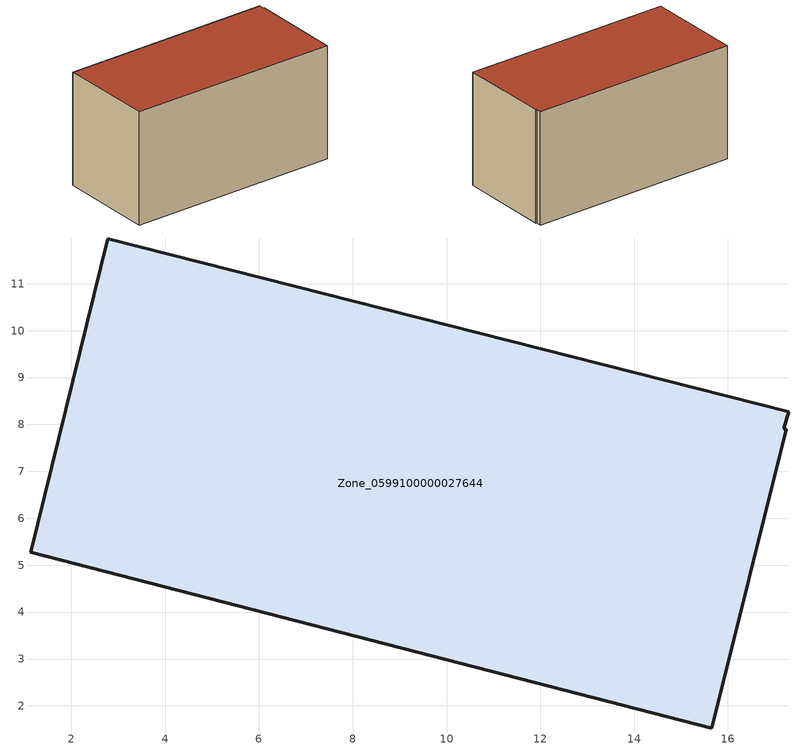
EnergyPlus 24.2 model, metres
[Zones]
Zone_0599100000027644
 floor ground (C_G): 1.14,5.28 2.78,11.95 17.3,8.28 17.19,7.91 17.25,7.9 15.66,1.53 z0
 wall outside (C_F): 17.19,7.91 17.3,8.28 2.78,11.95 1.14,5.28 15.66,1.53 17.25,7.9 17.19,7.91 z0:8.11
 roof outside (C_R): 2.78,11.95 1.14,5.28 15.66,1.53 17.25,7.9 17.19,7.91 17.3,8.28 z8.11
[BUILDING]
Pand.0599100000027644: North Axis=0; Terrain=City; Loads Convergence Tolerance Value=0.04; Temperature Convergence Tolerance Value=0.4; Solar Distribution=FullExterior; Maximum Number of Warmup Days=25; Minimum Number of Warmup Days=1
[Site:Location]
Rotterdam.The.Hague.AP_ZH_NLD Design_Conditions: Latitude=51.96; Longitude=4.45; Time Zone=1; Elevation=-4.5
[SITE:GROUNDTEMPERATURE:BUILDINGSURFACE]
18, 18, 18, 18, 18, 18, 18, 18, 18, 18, 18, 18
[MATERIAL] Thermal Absorptance=0.9; Solar Absorptance=0.7; Visible Absorptance=0.7
Name | Roughness | Thickness | Conductivity | Density | Specific Heat
G.D.1965 | MediumSmooth | 0.15 | 1 | 540 | 1210
F.D.1965 | Rough | 0.3 | 0.857143 | 1920 | 840
R.D.1965 | MediumRough | 0.2 | 0.08 | 1500 | 1000
[CONSTRUCTION]
C_G: G.D.1965
C_F: F.D.1965
C_R: R.D.1965
[ZONE]
Zone_0599100000027644: Type=1; Multiplier=1; Ceiling Height=Autocalculate; Volume=Autocalculate; Floor Area=autocalculate; Part of Total Floor Area=Yes
[ZONEINFILTRATION:DESIGNFLOWRATE]
Infil_Zone_0599100000027644: Zone or ZoneList or Space or SpaceList=Zone_0599100000027644; Schedule=AlwaysOn; Design Flow Rate Calculation Method=Flow/Area; Flow Rate per Floor Area=0.0042; Constant Term Coefficient=1; Temperature Term Coefficient=0; Velocity Term Coefficient=0; Velocity Squared Term Coefficient=0
[HVACTEMPLATE:ZONE:IDEALLOADSAIRSYSTEM]
Zone_0599100000027644: Maximum Heating Supply Air Temperature=50; Minimum Cooling Supply Air Temperature=13; Maximum Heating Supply Air Humidity Ratio=0.0156; Minimum Cooling Supply Air Humidity Ratio=0.0077; Heating Limit=NoLimit; Cooling Limit=NoLimit; Dehumidification Control Type=ConstantSensibleHeatRatio; Cooling Sensible Heat Ratio=0.7; Dehumidification Setpoint=60; Humidification Control Type=None; Humidification Setpoint=30; Outdoor Air Method=None; Outdoor Air Flow Rate per Person=0.00944; Outdoor Air Flow Rate per Zone Floor Area=0; Outdoor Air Flow Rate per Zone=0; Demand Controlled Ventilation Type=None; Outdoor Air Economizer Type=NoEconomizer; Heat Recovery Type=None; Sensible Heat Recovery Effectiveness=0.7; Latent Heat Recovery Effectiveness=0.65
[ZONECONTROL:THERMOSTAT]
ThermostatControl_Zone_0599100000027644: Zone or ZoneList=Zone_0599100000027644; Control Type Schedule=DualSetpointControlType; Control 1=Thermostat_Zone_0599100000027644; Temperature Difference Between Cutout And Setpoint=0
[THERMOSTATSETPOINT:DUALSETPOINT]
Thermostat_Zone_0599100000027644: Heating Setpoint Temperature Schedule=HeatingSetpoint_Zone_0599100000027644; Cooling Setpoint Temperature Schedule=CoolingSetpoint_Zone_0599100000027644
[SCHEDULE:COMPACT]
HeatingSetpoint_Zone_0599100000027644: Through: 12/31, For: AllDays, Until: 24:00, 21
CoolingSetpoint_Zone_0599100000027644: Through: 12/31, For: AllDays, Until: 24:00, 24
DualSetpointControlType: Through: 12/31, For: AllDays, Until: 24:00, 4
AlwaysOn: Through: 12/31, For: AllDays, Until: 24:00, 1
